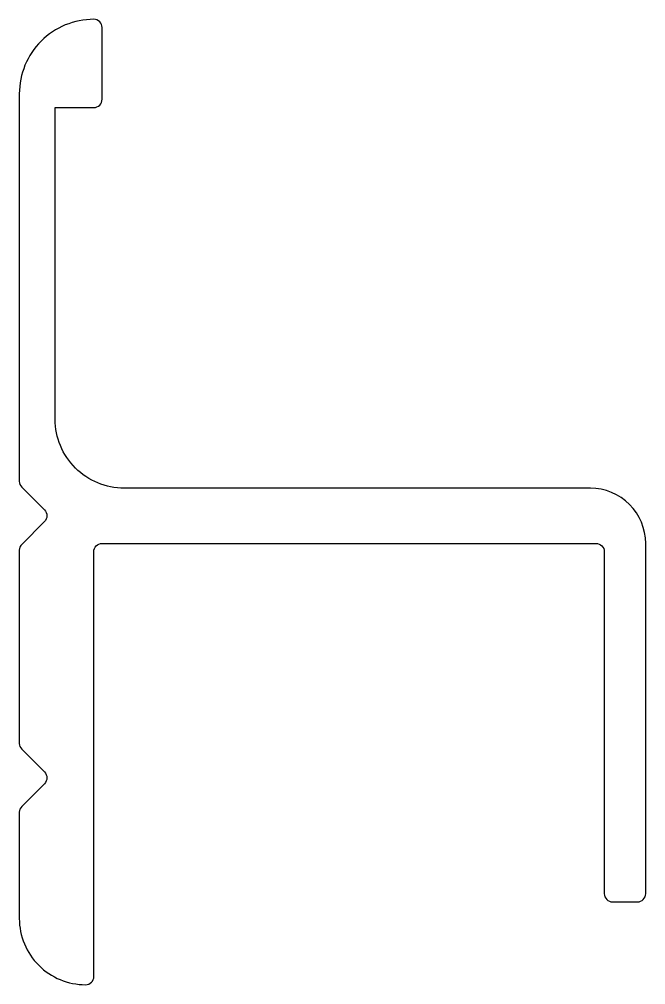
# Model space of a CAD drawing. Extents: x 226.6 to 249.3, y 286.9 to 321.9.
import ezdxf

# ---------------------------------------------------------------- set-up
doc = ezdxf.new("R2010")
doc.units = 0
doc.layers.get('0').update_dxf_attribs({"linetype": 'CONTINUOUS'})

msp = doc.modelspace()

# ---------------------------------------------------------------- linework, layer by layer
msp.add_lwpolyline([(227.557, 294.189), (226.732, 293.365, 0.198912), (226.645, 293.153), (226.645, 289.301, 0.414214), (229.045, 286.901, 0.414214), (229.345, 287.201), (229.345, 302.601, -0.414214), (229.645, 302.901), (247.545, 302.901, -0.414214), (247.845, 302.601), (247.845, 290.201, 0.414214), (248.145, 289.901), (249.045, 289.901, 0.414214), (249.345, 290.201), (249.345, 302.901, 0.414214), (247.345, 304.901), (230.445, 304.901, -0.414214), (227.945, 307.401), (227.945, 318.701), (229.345, 318.701, 0.414214), (229.645, 319.001), (229.645, 321.601, 0.414214), (229.345, 321.901, 0.414214), (226.645, 319.201), (226.645, 305.15, 0.198912), (226.732, 304.938), (227.557, 304.113, -0.414214), (227.557, 303.689), (226.732, 302.865, 0.198912), (226.645, 302.653), (226.645, 295.65, 0.198912), (226.732, 295.438), (227.557, 294.613, -0.414214)], format="xyb", close=True)

doc.saveas('drawing.dxf')
